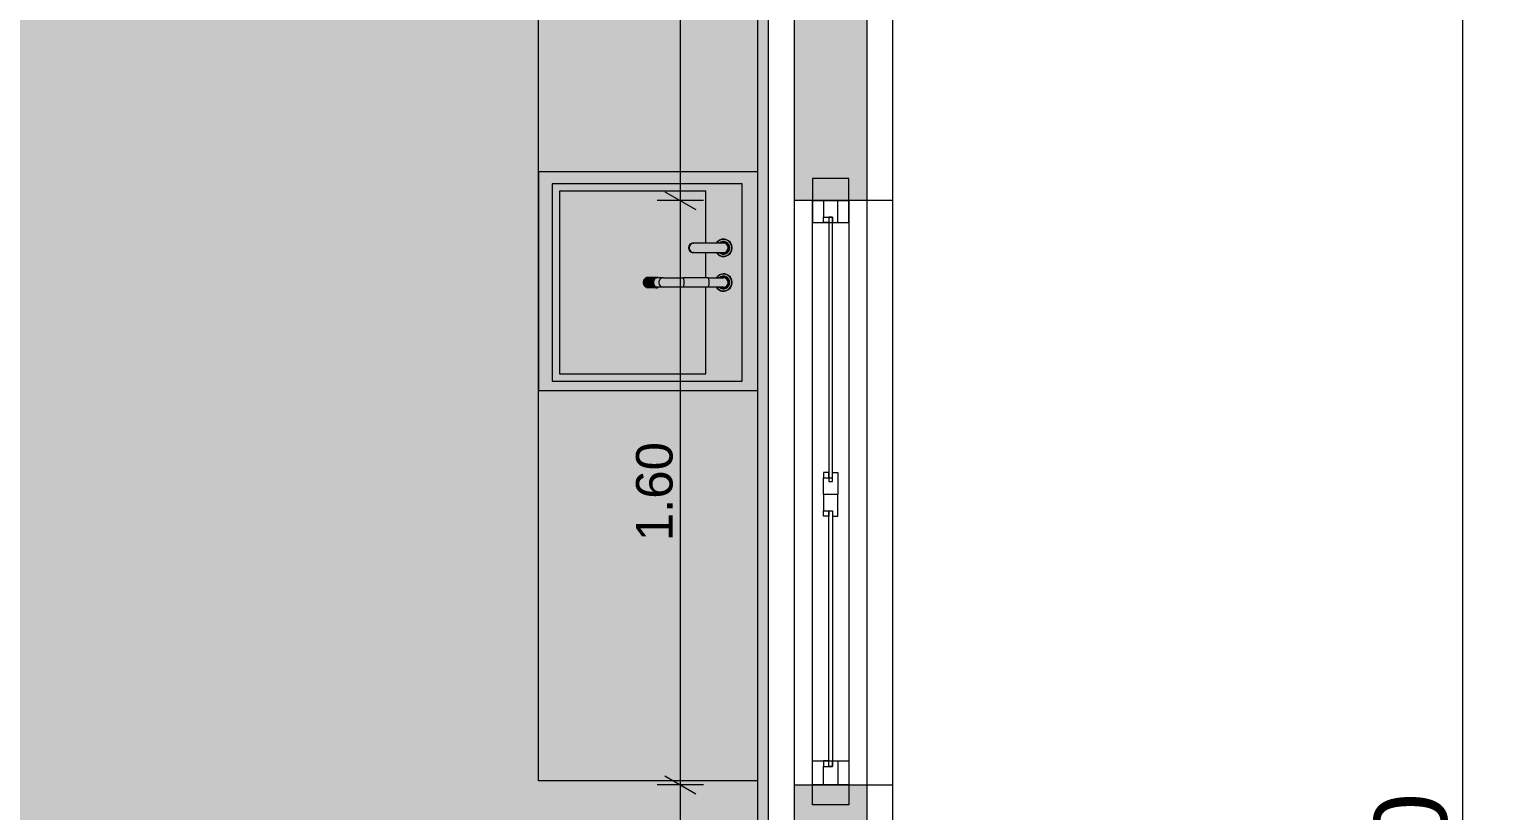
# Model space of a CAD drawing. Header units: millimetres. Extents: x 475616349 to 476941521, y 4620115302 to 4621446928.
# Drawn here: x 476537044 to 476541032, y 4620568964 to 4620571105 of the extents above; entities that cross this region are included whole.
import ezdxf

# ---------------------------------------------------------------- set-up
doc = ezdxf.new("R2010")
doc.units = ezdxf.units.MM
doc.header["$MEASUREMENT"] = 0
for name, color, linetype, lineweight in [('2D Drafting - General_Pen_No__1_Pen_No__7', 7, 'Continuous', 0), ('2D Drafting - General_Pen_No__250_Pen_No__7_Pen_No__7', 7, 'Continuous', 0), ('G-Anno-Nplt_Pen_No__151', 151, 'Continuous', 0), ('G-Anno-Nplt_Pen_No__4', 7, 'Continuous', 0), ('kar-panjara_Pen_No__7_Pen_No__7_Pen_No__7', 7, 'Continuous', 0), ('New_--------AVEJI_UDZRAVI_Pen_No__7', 7, 'Continuous', 0), ('New_reg_nak_Pen_No__7', 7, 'Continuous', 0), ('New_zoma_Pen_No__4', 7, 'Continuous', 0), ('New_zoma_Pen_No__7', 7, 'Continuous', 0), ('zoma_Pen_No__142', 142, 'Continuous', 0), ('zoma_Pen_No__5_Pen_No__5', 5, 'Continuous', 0)]:
    doc.layers.add(name, color=color, linetype=linetype, lineweight=lineweight)
doc.layers.add('New_--aveji_Pen_No__251', color=7, linetype='Continuous', lineweight=0, true_color=0x656565)
doc.layers.add('New_zoma', color=7, linetype='Continuous')
doc.layers.add('zoma', color=7, linetype='Continuous')
doc.styles.add('GENERATED_STYLE_1', font='arial.ttf')
doc.styles.add('GENERATED_STYLE_2', font='arial.ttf')
doc.dimstyles.new('GENERATED_STYLE__19', dxfattribs={"dimtxt": 100, "dimasz": 64.421331, "dimexe": 0.18, "dimexo": 3, "dimgap": 0.09, "dimtad": 1, "dimlfac": 0.001, "dimzin": 0, "dimdsep": 46, "dimtxsty": 'GENERATED_STYLE_1', "dimblk": 'ARROWHEAD_2', "dimblk1": 'ARROWHEAD_2', "dimblk2": 'ARROWHEAD_2', "dimcen": 0.09, "dimclrd": 7, "dimclre": 7, "dimclrt": 7, "dimadec": 0, "dimazin": 0, "dimtfac": 1, "dimtdec": 4, "dimtmove": 0, "dimatfit": 3, "dimfxl": 1, "dimtolj": 1, "dimtzin": 0, "dimarcsym": 0})
doc.dimstyles.new('GENERATED_STYLE__2', dxfattribs={"dimtxt": 200, "dimasz": 64.421331, "dimexe": 0.18, "dimexo": 3, "dimgap": 0.09, "dimtad": 1, "dimlfac": 0.001, "dimzin": 0, "dimdsep": 46, "dimtxsty": 'GENERATED_STYLE_2', "dimblk": 'ARROWHEAD_2', "dimblk1": 'ARROWHEAD_2', "dimblk2": 'ARROWHEAD_2', "dimcen": 0.09, "dimclrd": 142, "dimclre": 142, "dimclrt": 142, "dimadec": 0, "dimazin": 0, "dimtfac": 1, "dimtdec": 4, "dimtmove": 0, "dimatfit": 3, "dimfxl": 1, "dimtolj": 1, "dimtzin": 0, "dimarcsym": 0})

# ---------------------------------------------------------------- blocks, each defined once
blk = doc.blocks.new('*D1654', base_point=(476577134.1, 4620325125.7))
at = {"layer": 'zoma_Pen_No__142', "color": 142, "linetype": 'Continuous', "lineweight": 0, "transparency": 16777216}
for p, q in [((476541011, 4620571611.1), (476540926.2, 4620571660)), ((476540905, 4620571635.6), (476541032.1, 4620571635.6)), ((476540968.6, 4620571635.6), (476540968.6, 4620565835.6)), ((476541011, 4620565811.1), (476540926.2, 4620565860)), ((476540905, 4620565835.6), (476541032.1, 4620565835.6))]:
    blk.add_line(p, q, dxfattribs=at)
at = {"layer": 'zoma_Pen_No__142', "color": 142, "lineweight": 0, "transparency": 16777216, "char_height": 200, "attachment_point": 7, "rotation": 90, "style": 'GENERATED_STYLE_2'}
for s, insert in [('\\A1;{\\pql;\\fArial CYR|b0|i0|c204|p34;5.80}', (476540928.6, 4620568469.5)), ('\\A1;{\\pql;\\fArial CYR|b0|i0|c204|p34;0.40}', (476540928.6, 4620565860.1))]:
    blk.add_mtext(s, dxfattribs=dict(at, insert=insert))
blk = doc.blocks.new('ARROWHEAD_2')
at = {"color": 0, "linetype": 'Continuous', "lineweight": 0}
for p, q in [((-0.378, -0.655), (0.378, 0.655)), ((0, 0), (-1, 0))]:
    blk.add_line(p, q, dxfattribs=at)
blk = doc.blocks.new('*D1756', base_point=(476577134.1, 4620325125.7))
at = {"layer": 'New_zoma_Pen_No__4', "color": 7, "linetype": 'Continuous', "lineweight": 0, "transparency": 16777216}
for p, q in [((476538784.7, 4620569060), (476538869.5, 4620569011.1)), ((476538890.7, 4620569035.6), (476538763.5, 4620569035.6)), ((476538827.1, 4620566435.6), (476538827.1, 4620569035.6)), ((476538784.7, 4620566460), (476538869.5, 4620566411.1)), ((476538890.7, 4620566435.6), (476538763.5, 4620566435.6)), ((476538827.1, 4620566394.1), (476538827.1, 4620566435.6))]:
    blk.add_line(p, q, dxfattribs=at)
at = {"layer": 'New_zoma_Pen_No__7', "color": 7, "lineweight": 0, "transparency": 16777216, "insert": (476538807.1, 4620567602.5), "char_height": 100, "attachment_point": 7, "rotation": 90, "style": 'GENERATED_STYLE_1'}
blk.add_mtext('\\A1;{\\pql;\\fArial|b0|i0|c0|p34;2.60}', dxfattribs=at)
blk = doc.blocks.new('*D1757', base_point=(476577134.1, 4620325125.7))
at = {"layer": 'New_zoma_Pen_No__4', "color": 7, "linetype": 'Continuous', "lineweight": 0, "transparency": 16777216}
for p, q in [((476538784.7, 4620570660), (476538869.5, 4620570611.1)), ((476538890.7, 4620570635.6), (476538763.5, 4620570635.6)), ((476538827.1, 4620569035.6), (476538827.1, 4620570635.6)), ((476538784.7, 4620569060), (476538869.5, 4620569011.1)), ((476538890.7, 4620569035.6), (476538763.5, 4620569035.6))]:
    blk.add_line(p, q, dxfattribs=at)
at = {"layer": 'New_zoma_Pen_No__7', "color": 7, "lineweight": 0, "transparency": 16777216, "insert": (476538807.1, 4620569702.5), "char_height": 100, "attachment_point": 7, "rotation": 90, "style": 'GENERATED_STYLE_1'}
blk.add_mtext('\\A1;{\\pql;\\fArial|b0|i0|c0|p34;1.60}', dxfattribs=at)
blk = doc.blocks.new('*D1758', base_point=(476577134.1, 4620325125.7))
at = {"layer": 'New_zoma_Pen_No__4', "color": 7, "linetype": 'Continuous', "lineweight": 0, "transparency": 16777216}
for p, q in [((476538784.7, 4620572660.3), (476538869.5, 4620572611.4)), ((476538890.7, 4620572635.8), (476538763.5, 4620572635.8)), ((476538827.1, 4620570635.6), (476538827.1, 4620572635.8)), ((476538784.7, 4620570660), (476538869.5, 4620570611.1)), ((476538890.7, 4620570635.6), (476538763.5, 4620570635.6))]:
    blk.add_line(p, q, dxfattribs=at)
at = {"layer": 'New_zoma_Pen_No__7', "color": 7, "lineweight": 0, "transparency": 16777216, "insert": (476538807.1, 4620571502.7), "char_height": 100, "attachment_point": 7, "rotation": 90, "style": 'GENERATED_STYLE_1'}
blk.add_mtext('\\A1;{\\pql;\\fArial|b0|i0|c0|p34;2.00}', dxfattribs=at)

msp = doc.modelspace()

# ---------------------------------------------------------------- hatches: boundary and pattern name
at = {"layer": '2D Drafting - General_Pen_No__250_Pen_No__7_Pen_No__7', "linetype": 'Continuous', "lineweight": 0}
for points in [[(476539138.366, 4620571635.567), (476539338.366, 4620571635.567), (476539338.366, 4620570635.567), (476539138.366, 4620570635.567)], [(476539138.366, 4620569035.565), (476539338.366, 4620569035.565), (476539338.366, 4620565835.567), (476539138.366, 4620565835.567)]]:
    msp.add_hatch(color=7, dxfattribs=at).paths.add_polyline_path(points)
at = {"layer": 'G-Anno-Nplt_Pen_No__151', "linetype": 'Continuous', "lineweight": 0, "true_color": 0x1f2f3f}
h = msp.add_hatch(color=169, dxfattribs=at)
h.paths.add_polyline_path([(476525438.366, 4620572035.567), (476525538.366, 4620572035.567), (476525538.366, 4620571635.567), (476525508.366, 4620571635.567), (476525438.366, 4620571635.567), (476525438.366, 4620570494.779), (476525508.366, 4620570494.779), (476525508.366, 4620565905.567), (476525608.366, 4620565905.567), (476525608.366, 4620565705.568), (476531968.366, 4620565705.568), (476531968.366, 4620565905.567), (476532168.366, 4620565905.567), (476532168.366, 4620567205.567), (476539068.366, 4620567205.567), (476539068.366, 4620571565.567), (476537998.178, 4620571565.567), (476537998.178, 4620572105.567), (476539068.366, 4620572105.567), (476539068.366, 4620575065.567), (476538868.366, 4620575065.567), (476538868.366, 4620575168.825), (476532508.366, 4620575168.825), (476532508.366, 4620575065.567), (476532208.296, 4620575065.567), (476532208.296, 4620574768.824), (476531228.178, 4620574768.824), (476531228.178, 4620575168.825), (476528184.719, 4620575168.825), (476528184.719, 4620575238.824), (476526278.554, 4620575238.824), (476526278.554, 4620574838.824), (476525438.366, 4620574838.824)])
h.paths.add_polyline_path([(476532038.366, 4620571635.567), (476532438.366, 4620571635.567), (476532438.366, 4620572035.567), (476532038.366, 4620572035.567)], flags=0)

# ---------------------------------------------------------------- linework, layer by layer
at = {"layer": '2D Drafting - General_Pen_No__1_Pen_No__7', "color": 7, "linetype": 'Continuous', "lineweight": 0, "flags": 128}
msp.add_lwpolyline([(476539338.366, 4620565835.567), (476539338.366, 4620571635.567), (476539038.366, 4620571635.567), (476539038.366, 4620565835.567)], close=True, dxfattribs=at)
at = {"layer": 'G-Anno-Nplt_Pen_No__4', "color": 7, "linetype": 'Continuous', "lineweight": 0, "flags": 128}
msp.add_lwpolyline([(476525438.366, 4620571635.567), (476525438.366, 4620570494.779), (476525508.366, 4620570494.779), (476525508.366, 4620565905.567), (476525608.366, 4620565905.567), (476525608.366, 4620565705.568), (476531968.366, 4620565705.568), (476531968.366, 4620565905.567), (476532168.366, 4620565905.567), (476532168.366, 4620567205.567), (476539068.366, 4620567205.567), (476539068.366, 4620571565.567)], dxfattribs=at)
at = {"layer": 'kar-panjara_Pen_No__7_Pen_No__7_Pen_No__7', "color": 7, "linetype": 'Continuous', "lineweight": 0, "flags": 128}
for points in [[(476539288.414, 4620570575.892), (476539288.414, 4620570695.892), (476539188.414, 4620570695.892), (476539188.414, 4620570575.892)], [(476539188.415, 4620569035.565), (476539188.47, 4620570635.567), (476539288.415, 4620570635.567), (476539288.36, 4620569035.565)], [(476539218.53, 4620570635.567), (476539218.53, 4620570590.567), (476539233.53, 4620570590.567), (476539243.53, 4620570590.567), (476539243.53, 4620570575.892), (476539258.53, 4620570575.892), (476539258.53, 4620570635.567)], [(476539218.53, 4620570575.892), (476539218.53, 4620570590.567), (476539233.53, 4620570590.567), (476539233.53, 4620570575.892)], [(476539233.53, 4620570590.567), (476539233.53, 4620569866.727), (476539243.53, 4620569866.727), (476539243.53, 4620570590.567)], [(476539218.53, 4620569830.995), (476539218.53, 4620569875.995), (476539233.53, 4620569875.995), (476539243.53, 4620569875.995), (476539243.53, 4620569890.995), (476539258.53, 4620569890.995), (476539258.53, 4620569830.995)], [(476539218.53, 4620569890.995), (476539218.53, 4620569875.995), (476539233.53, 4620569875.995), (476539233.53, 4620569890.995)], [(476539218.53, 4620569830.995), (476539218.53, 4620569785.995), (476539233.53, 4620569785.995), (476539243.53, 4620569785.995), (476539243.53, 4620569770.995), (476539258.53, 4620569770.995), (476539258.53, 4620569830.995)], [(476539218.53, 4620569770.995), (476539218.53, 4620569785.995), (476539233.53, 4620569785.995), (476539233.53, 4620569770.995)], [(476539233.53, 4620569085.995), (476539233.53, 4620569785.995), (476539243.53, 4620569785.995), (476539243.53, 4620569085.995)], [(476539288.414, 4620569100.995), (476539288.414, 4620568980.995), (476539188.414, 4620568980.995), (476539188.414, 4620569100.995)], [(476539218.53, 4620569035.565), (476539218.53, 4620569085.995), (476539233.53, 4620569085.995), (476539243.53, 4620569085.995), (476539243.53, 4620569100.995), (476539258.53, 4620569100.995), (476539258.53, 4620569035.565)], [(476539218.53, 4620569100.995), (476539218.53, 4620569085.995), (476539233.53, 4620569085.995), (476539233.53, 4620569100.995)]]:
    msp.add_lwpolyline(points, close=True, dxfattribs=at)
at = {"layer": 'New_--------AVEJI_UDZRAVI_Pen_No__7', "color": 7, "linetype": 'Continuous', "lineweight": 0}
for p, q in [((476538438.366, 4620570715.654), (476538438.366, 4620570115.654)), ((476538438.366, 4620570715.654), (476539038.366, 4620570715.654)), ((476538438.366, 4620570115.654), (476539038.366, 4620570115.654))]:
    msp.add_line(p, q, dxfattribs=at)
msp.add_lwpolyline([(476539038.366, 4620571315.654), (476539038.366, 4620569046.565), (476538438.366, 4620569046.565), (476538438.366, 4620571315.654)], dxfattribs=at)
at = {"layer": 'New_--aveji_Pen_No__251', "color": 251, "linetype": 'Continuous', "lineweight": 0, "true_color": 0x656565}
for p, q in [((476538862.344, 4620570519.211), (476538863.768, 4620570519.211)), ((476538863.768, 4620570493.452), (476538862.344, 4620570493.452)), ((476538945.234, 4620570519.211), (476538863.768, 4620570519.211)), ((476538863.768, 4620570493.452), (476538945.234, 4620570493.452)), ((476538896.798, 4620570424.14), (476538896.798, 4620570493.452)), ((476538749.608, 4620570413.409), (476538725.645, 4620570413.409)), ((476538725.646, 4620570409.108), (476538749.609, 4620570409.108)), ((476538725.875, 4620570414.708), (476538749.838, 4620570414.708)), ((476538749.839, 4620570407.81), (476538725.876, 4620570407.81)), ((476538726.171, 4620570411.261), (476538751.822, 4620570411.261)), ((476538727.032, 4620570416.127), (476538752.684, 4620570416.127)), ((476538727.032, 4620570406.394), (476538752.684, 4620570406.394)), ((476538751.302, 4620570418.682), (476538727.339, 4620570418.682)), ((476538727.994, 4620570419.783), (476538751.957, 4620570419.783)), ((476538729.485, 4620570420.253), (476538755.137, 4620570420.253)), ((476538754.663, 4620570422.825), (476538730.7, 4620570422.825)), ((476538731.679, 4620570423.56), (476538755.642, 4620570423.56)), ((476538759.178, 4620570425.207), (476538735.215, 4620570425.207)), ((476538736.371, 4620570425.465), (476538760.334, 4620570425.465)), ((476538764.161, 4620570425.466), (476538740.198, 4620570425.466)), ((476538779.601, 4620570424.14), (476538764.881, 4620570424.14)), ((476538779.601, 4620570424.14), (476538834.721, 4620570424.14)), ((476538902.763, 4620570424.14), (476538834.721, 4620570424.14)), ((476538902.763, 4620570424.14), (476538945.234, 4620570424.14)), ((476538727.341, 4620570403.838), (476538751.309, 4620570403.838)), ((476538727.341, 4620570403.836), (476538751.304, 4620570403.836)), ((476538751.959, 4620570402.735), (476538727.995, 4620570402.736)), ((476538729.485, 4620570402.269), (476538755.137, 4620570402.269)), ((476538730.702, 4620570399.697), (476538754.67, 4620570399.697)), ((476538730.702, 4620570399.695), (476538754.665, 4620570399.695)), ((476538755.645, 4620570398.959), (476538731.682, 4620570398.959)), ((476538735.217, 4620570397.317), (476538759.185, 4620570397.317)), ((476538735.218, 4620570397.314), (476538759.181, 4620570397.314)), ((476538760.337, 4620570397.056), (476538736.374, 4620570397.056)), ((476538760.338, 4620570397.056), (476538764.164, 4620570397.056)), ((476538760.346, 4620570397.06), (476538764.167, 4620570397.06)), ((476538779.601, 4620570398.381), (476538764.881, 4620570398.381)), ((476538834.721, 4620570398.381), (476538779.601, 4620570398.381)), ((476538902.763, 4620570398.381), (476538834.721, 4620570398.381)), ((476538945.234, 4620570398.381), (476538902.763, 4620570398.381))]:
    msp.add_line(p, q, dxfattribs=at)
msp.add_lwpolyline([(476538996.534, 4620570681.337), (476538476.534, 4620570681.337), (476538476.534, 4620570141.222), (476538996.534, 4620570141.222)], close=True, dxfattribs=at)
msp.add_lwpolyline([(476538896.798, 4620570519.211), (476538896.798, 4620570661.337), (476538496.534, 4620570661.337), (476538496.534, 4620570161.222), (476538896.798, 4620570161.222), (476538896.798, 4620570398.381)], dxfattribs=at)
for centre, radius, start, end in [((476538945.234, 4620570506.331), 23.813, 359.999972, 147.258108), ((476538945.234, 4620570506.331), 23.805, 359.999972, 147.244882), ((476538945.234, 4620570506.331), 23.778, 359.999972, 147.203241), ((476538945.234, 4620570506.331), 23.724, 359.999972, 147.119617), ((476538945.234, 4620570506.331), 23.635, 359.999972, 146.979861), ((476538945.234, 4620570506.331), 23.146, 359.999972, 146.188775), ((476538945.234, 4620570506.331), 23.813, 212.741835, 359.999972), ((476538945.234, 4620570506.331), 23.805, 212.755061, 359.999972), ((476538945.234, 4620570506.331), 23.778, 212.796702, 359.999972), ((476538945.234, 4620570506.331), 23.724, 212.880327, 359.999972), ((476538945.234, 4620570506.331), 23.635, 213.020083, 359.999971), ((476538945.234, 4620570506.331), 23.146, 213.811168, 359.999972), ((476538945.234, 4620570506.331), 17.327, 359.999971, 131.983064), ((476538945.234, 4620570506.331), 17.327, 228.016879, 359.999972), ((476538945.234, 4620570506.331), 16.761, 359.999971, 129.788896), ((476538945.234, 4620570506.331), 16.761, 230.211047, 359.999973), ((476538945.234, 4620570506.331), 16.55, 359.999972, 128.902803), ((476538945.234, 4620570506.331), 16.55, 231.097142, 359.999971), ((476538945.234, 4620570506.331), 16.328, 359.999972, 127.926384), ((476538945.234, 4620570506.331), 16.328, 232.073561, 359.999971), ((476538945.234, 4620570506.331), 15.483, 359.999973, 123.71223), ((476538945.234, 4620570506.331), 15.483, 236.287713, 359.999972), ((476538945.234, 4620570506.331), 13.402, 359.999972, 106.050864), ((476538945.234, 4620570506.331), 13.402, 253.949078, 359.999972), ((476538945.234, 4620570506.331), 12.88, 269.999971, 89.999971), ((476538945.234, 4620570411.261), 23.813, 359.999972, 147.258108), ((476538945.234, 4620570411.261), 23.813, 212.741835, 359.999972), ((476538945.234, 4620570411.261), 23.805, 359.999972, 147.244882), ((476538945.234, 4620570411.261), 23.805, 212.755061, 359.999972), ((476538945.234, 4620570411.261), 23.778, 359.999972, 147.203241), ((476538945.234, 4620570411.261), 23.778, 212.796702, 359.999972), ((476538945.234, 4620570411.261), 23.724, 359.999972, 147.119616), ((476538945.234, 4620570411.261), 23.724, 212.880327, 359.999972), ((476538945.234, 4620570411.261), 23.635, 359.999972, 146.979861), ((476538945.234, 4620570411.261), 23.635, 213.020082, 359.999973), ((476538945.234, 4620570411.261), 23.146, 359.999972, 146.188775), ((476538945.234, 4620570411.261), 23.146, 213.811168, 359.999972), ((476538945.234, 4620570411.261), 17.327, 359.999971, 131.983063), ((476538945.234, 4620570411.261), 17.327, 228.01688, 359.999973), ((476538945.234, 4620570411.261), 16.761, 359.999971, 129.788896), ((476538945.234, 4620570411.261), 16.761, 230.211047, 359.999973), ((476538945.234, 4620570411.261), 16.55, 359.999972, 128.902803), ((476538945.234, 4620570411.261), 16.55, 231.09714, 359.999972), ((476538945.234, 4620570411.261), 16.328, 359.999972, 127.926384), ((476538945.234, 4620570411.261), 16.328, 232.073561, 359.999971), ((476538945.234, 4620570411.261), 15.483, 359.999972, 123.712231), ((476538945.234, 4620570411.261), 15.483, 236.287711, 359.999973), ((476538945.234, 4620570411.261), 13.402, 359.999972, 106.050864), ((476538945.234, 4620570411.261), 13.402, 253.949078, 359.999972), ((476538945.234, 4620570411.261), 12.88, 359.999973, 89.999971), ((476538945.234, 4620570411.261), 12.88, 269.999971, 359.999971)]:
    msp.add_arc(centre, radius, start, end, dxfattribs=at)
for centre, major_axis, ratio, start_param, end_param in [((476538862.344, 4620570506.331), (0, 12.88), 0.98480506, 0.00000022, 3.14159287), ((476538863.768, 4620570506.331), (0, 12.88), 0.98480799, -0.00000001, 3.14159271), ((476538735.656, 4620570411.261), (0, 11.65), 0.88988826, 0.96516341, 2.17677225), ((476538738.286, 4620570411.261), (0, 14.367), 0.88988826, 1.72116761, 1.81337305), ((476538738.286, 4620570411.261), (0, 14.367), 0.88988826, 1.32846851, 1.42067396), ((476538738.286, 4620570411.261), (0, 14.367), 0.88988826, 0.93576945, 1.0279749), ((476538735.656, 4620570411.261), (0, 11.65), 0.88988826, 0.61899318, 0.70850893), ((476538738.286, 4620570411.261), (0, 14.367), 0.88988826, 0.54307036, 0.63527579), ((476538738.286, 4620570411.261), (0, 14.367), 0.88988826, 0.15037124, 0.24257672), ((476538762.249, 4620570411.261), (0, 14.367), 0.88988826, 1.72116761, 1.81337305), ((476538762.249, 4620570411.261), (0, 14.367), 0.88988826, 1.32846853, 1.42067397), ((476538762.839, 4620570411.261), (0, 13.515), 0.88988826, 1.25911425, 1.49010492), ((476538762.839, 4620570411.261), (0, 13.515), 0.88988826, 1.65181332, 1.882804), ((476538762.249, 4620570411.261), (0, 14.367), 0.88988826, 0.93576945, 1.02797489), ((476538763.056, 4620570411.261), (0, 12.82), 0.88988826, 1.1896834, 1.55926121), ((476538763.056, 4620570411.261), (0, 12.82), 0.88988826, 1.58238248, 1.95196031), ((476538762.839, 4620570411.261), (0, 13.515), 0.88988826, 0.86641516, 1.09740584), ((476538762.839, 4620570411.261), (0, 13.515), 0.88988826, 2.04451241, 2.27550307), ((476538763.056, 4620570411.261), (0, 12.82), 0.88988826, 0.79698428, 1.16656211), ((476538763.056, 4620570411.261), (0, 12.82), 0.88988826, 1.97508159, 2.34465942), ((476538764.881, 4620570411.261), (0, 12.88), 0.88988826, 0, 1.57079633), ((476538764.881, 4620570411.261), (0, 12.88), 0.88988826, 1.57079633, 3.14159272), ((476538762.249, 4620570411.261), (0, 14.367), 0.88988826, 0.54307036, 0.63527578), ((476538762.839, 4620570411.261), (0, 13.515), 0.88988826, 0.47371609, 0.70470675), ((476538763.056, 4620570411.261), (0, 12.82), 0.88988826, 0.40428518, 0.77386301), ((476538763.056, 4620570411.261), (0, 12.82), 0.88988826, 0.01158613, 0.38116395), ((476538762.839, 4620570411.261), (0, 13.515), 0.88988826, 0.08101702, 0.31200766), ((476538762.249, 4620570411.261), (0, 14.367), 0.88988826, 0.15037132, 0.24257672), ((476538763.056, 4620570411.261), (0, 12.82), 0.88988826, 6.23227714, 6.27165012), ((476538762.839, 4620570411.261), (0, 13.515), 0.88988826, 5.97524623, 6.20249388), ((476538762.249, 4620570411.261), (0, 14.367), 0.88988826, 6.04085749, 6.13306294), ((476538779.601, 4620570411.261), (0, 12.88), 0.88988826, 0, 1.57079633), ((476538779.601, 4620570411.261), (0, 12.88), 0.88988826, 1.57079633, 3.14159264), ((476538834.721, 4620570411.261), (0, 12.88), 0.23905575, 4.71238898, 6.28318555), ((476538834.721, 4620570411.261), (0, 12.88), 0.23905575, 3.14159259, 4.71238898), ((476538902.763, 4620570411.261), (0, 12.88), 0.23905575, 4.71238898, 6.28318525), ((476538902.763, 4620570411.261), (0, 12.88), 0.23905575, 3.14159259, 4.71238898), ((476538738.286, 4620570411.261), (0, 14.367), 0.88988826, 2.1138667, 2.20607215), ((476538735.656, 4620570411.261), (0, 11.65), 0.88988826, 2.43337848, 2.52271967), ((476538738.286, 4620570411.261), (0, 14.367), 0.88988826, 2.50656581, 2.59877124), ((476538738.286, 4620570411.261), (0, 14.367), 0.88988826, 2.89926487, 2.99147033), ((476538762.249, 4620570411.261), (0, 14.367), 0.88988826, 2.1138667, 2.20607211), ((476538762.249, 4620570411.261), (0, 14.367), 0.88988826, 2.50656575, 2.59877124), ((476538762.839, 4620570411.261), (0, 13.515), 0.88988826, 2.43721151, 2.66820216), ((476538763.056, 4620570411.261), (0, 12.82), 0.88988826, 2.36778067, 2.73735853), ((476538763.056, 4620570411.261), (0, 12.82), 0.88988826, 2.76047974, 3.13005761), ((476538762.839, 4620570411.261), (0, 13.515), 0.88988826, 2.82991057, 3.06090123), ((476538762.249, 4620570411.261), (0, 14.367), 0.88988826, 2.89926487, 2.99147032), ((476538763.056, 4620570411.261), (0, 12.82), 0.88988826, 3.15317884, 3.1925008), ((476538762.839, 4620570411.261), (0, 13.515), 0.88988826, 3.22260969, 3.44953172), ((476538762.249, 4620570411.261), (0, 14.367), 0.88988826, 3.29196393, 3.3841694)]:
    msp.add_ellipse(centre, major_axis=major_axis, ratio=ratio, start_param=start_param, end_param=end_param, dxfattribs=at)
for points in [[(476538725.645, 4620570413.409), (476538725.669, 4620570413.041), (476538725.699, 4620570412.684), (476538725.736, 4620570412.337)], [(476538725.736, 4620570410.18), (476538725.7, 4620570409.834), (476538725.67, 4620570409.477), (476538725.646, 4620570409.108)], [(476538725.736, 4620570412.337), (476538725.863, 4620570412.002), (476538725.989, 4620570411.675), (476538726.116, 4620570411.358)], [(476538726.116, 4620570411.163), (476538725.989, 4620570410.844), (476538725.863, 4620570410.517), (476538725.736, 4620570410.18)], [(476538725.876, 4620570407.81), (476538726.007, 4620570407.567), (476538726.143, 4620570407.332), (476538726.281, 4620570407.104)], [(476538726.28, 4620570415.414), (476538726.142, 4620570415.186), (476538726.007, 4620570414.951), (476538725.876, 4620570414.708)], [(476538726.116, 4620570411.358), (476538726.134, 4620570411.325), (476538726.153, 4620570411.293), (476538726.171, 4620570411.261)], [(476538726.171, 4620570411.261), (476538726.153, 4620570411.228), (476538726.134, 4620570411.196), (476538726.116, 4620570411.163)], [(476538726.949, 4620570416.063), (476538726.728, 4620570415.852), (476538726.505, 4620570415.636), (476538726.28, 4620570415.414)], [(476538726.281, 4620570407.104), (476538726.506, 4620570406.882), (476538726.729, 4620570406.667), (476538726.949, 4620570406.458)], [(476538726.949, 4620570406.458), (476538726.977, 4620570406.437), (476538727.005, 4620570406.415), (476538727.032, 4620570406.394)], [(476538727.032, 4620570416.127), (476538727.005, 4620570416.106), (476538726.977, 4620570416.084), (476538726.949, 4620570416.063)], [(476538727.014, 4620570417.407), (476538727.011, 4620570417.008), (476538727.011, 4620570416.62), (476538727.015, 4620570416.243)], [(476538727.015, 4620570406.278), (476538727.012, 4620570405.9), (476538727.012, 4620570405.51), (476538727.016, 4620570405.11)], [(476538727.015, 4620570416.243), (476538727.021, 4620570416.204), (476538727.027, 4620570416.166), (476538727.032, 4620570416.127)], [(476538727.016, 4620570405.11), (476538727.114, 4620570404.699), (476538727.222, 4620570404.275), (476538727.341, 4620570403.838)], [(476538727.032, 4620570406.394), (476538727.027, 4620570406.356), (476538727.021, 4620570406.317), (476538727.015, 4620570406.278)], [(476538727.339, 4620570418.682), (476538727.22, 4620570418.244), (476538727.112, 4620570417.819), (476538727.014, 4620570417.407)], [(476538728.565, 4620570420.016), (476538728.375, 4620570419.94), (476538728.186, 4620570419.863), (476538728, 4620570419.783)], [(476538729.387, 4620570420.231), (476538729.117, 4620570420.161), (476538728.843, 4620570420.09), (476538728.565, 4620570420.016)], [(476538729.485, 4620570420.253), (476538729.453, 4620570420.246), (476538729.42, 4620570420.239), (476538729.387, 4620570420.231)], [(476538729.509, 4620570420.369), (476538729.501, 4620570420.33), (476538729.493, 4620570420.291), (476538729.485, 4620570420.253)], [(476538729.922, 4620570421.542), (476538729.777, 4620570421.14), (476538729.639, 4620570420.749), (476538729.509, 4620570420.369)], [(476538730.7, 4620570422.825), (476538730.425, 4620570422.384), (476538730.166, 4620570421.956), (476538729.922, 4620570421.542)], [(476538734.017, 4620570424.111), (476538733.866, 4620570423.924), (476538733.719, 4620570423.741), (476538733.576, 4620570423.56)], [(476538735.215, 4620570425.207), (476538734.796, 4620570424.83), (476538734.396, 4620570424.465), (476538734.017, 4620570424.111)], [(476538750.851, 4620570412.35), (476538750.457, 4620570412.692), (476538750.043, 4620570413.046), (476538749.608, 4620570413.409)], [(476538749.614, 4620570409.108), (476538750.047, 4620570409.472), (476538750.459, 4620570409.825), (476538750.851, 4620570410.167)], [(476538751.393, 4620570407.112), (476538750.898, 4620570407.337), (476538750.38, 4620570407.57), (476538749.839, 4620570407.81)], [(476538749.843, 4620570414.707), (476538750.383, 4620570414.947), (476538750.899, 4620570415.18), (476538751.391, 4620570415.405)], [(476538751.648, 4620570411.409), (476538751.393, 4620570411.714), (476538751.127, 4620570412.028), (476538750.851, 4620570412.35)], [(476538750.851, 4620570410.167), (476538751.127, 4620570410.49), (476538751.393, 4620570410.805), (476538751.648, 4620570411.112)], [(476538752.135, 4620570417.422), (476538751.873, 4620570417.829), (476538751.596, 4620570418.249), (476538751.302, 4620570418.682)], [(476538751.309, 4620570403.838), (476538751.601, 4620570404.27), (476538751.877, 4620570404.689), (476538752.136, 4620570405.095)], [(476538751.391, 4620570415.405), (476538751.762, 4620570415.619), (476538752.121, 4620570415.827), (476538752.466, 4620570416.029)], [(476538752.466, 4620570406.492), (476538752.121, 4620570406.693), (476538751.763, 4620570406.9), (476538751.393, 4620570407.112)], [(476538751.648, 4620570411.112), (476538751.707, 4620570411.162), (476538751.765, 4620570411.211), (476538751.822, 4620570411.261)], [(476538751.822, 4620570411.261), (476538751.765, 4620570411.31), (476538751.707, 4620570411.359), (476538751.648, 4620570411.409)], [(476538751.961, 4620570419.78), (476538752.557, 4620570419.86), (476538753.128, 4620570419.938), (476538753.674, 4620570420.013)], [(476538752.136, 4620570405.095), (476538752.287, 4620570405.479), (476538752.431, 4620570405.853), (476538752.567, 4620570406.218)], [(476538752.567, 4620570416.303), (476538752.43, 4620570416.666), (476538752.286, 4620570417.039), (476538752.135, 4620570417.422)], [(476538752.466, 4620570416.029), (476538752.539, 4620570416.062), (476538752.612, 4620570416.095), (476538752.684, 4620570416.127)], [(476538752.684, 4620570406.394), (476538752.612, 4620570406.427), (476538752.539, 4620570406.459), (476538752.466, 4620570406.492)], [(476538752.567, 4620570406.218), (476538752.606, 4620570406.277), (476538752.645, 4620570406.336), (476538752.684, 4620570406.394)], [(476538752.684, 4620570416.127), (476538752.645, 4620570416.186), (476538752.606, 4620570416.244), (476538752.567, 4620570416.303)], [(476538753.674, 4620570420.013), (476538754.095, 4620570420.084), (476538754.503, 4620570420.153), (476538754.896, 4620570420.22)], [(476538755.048, 4620570421.557), (476538754.931, 4620570421.966), (476538754.803, 4620570422.389), (476538754.663, 4620570422.825)], [(476538754.896, 4620570420.22), (476538754.977, 4620570420.231), (476538755.057, 4620570420.242), (476538755.137, 4620570420.253)], [(476538755.082, 4620570420.43), (476538755.074, 4620570420.796), (476538755.063, 4620570421.171), (476538755.048, 4620570421.557)], [(476538755.137, 4620570420.253), (476538755.119, 4620570420.312), (476538755.101, 4620570420.371), (476538755.082, 4620570420.43)], [(476538755.646, 4620570423.557), (476538756.24, 4620570423.465), (476538756.809, 4620570423.375), (476538757.352, 4620570423.288)], [(476538757.352, 4620570423.288), (476538757.772, 4620570423.206), (476538758.177, 4620570423.125), (476538758.568, 4620570423.047)], [(476538758.568, 4620570423.047), (476538758.649, 4620570423.035), (476538758.729, 4620570423.022), (476538758.808, 4620570423.01)], [(476538758.808, 4620570423.01), (476538758.81, 4620570423.06), (476538758.811, 4620570423.11), (476538758.812, 4620570423.161)], [(476538758.812, 4620570423.161), (476538758.924, 4620570423.473), (476538759.036, 4620570423.794), (476538759.147, 4620570424.124)], [(476538759.147, 4620570424.124), (476538759.165, 4620570424.474), (476538759.175, 4620570424.835), (476538759.178, 4620570425.207)], [(476538760.336, 4620570425.462), (476538760.869, 4620570425.211), (476538761.379, 4620570424.968), (476538761.866, 4620570424.732)], [(476538761.866, 4620570424.732), (476538762.231, 4620570424.509), (476538762.584, 4620570424.291), (476538762.924, 4620570424.08)], [(476538762.924, 4620570424.08), (476538762.989, 4620570424.049), (476538763.054, 4620570424.018), (476538763.119, 4620570423.987)], [(476538763.146, 4620570423.992), (476538763.16, 4620570424.021), (476538763.174, 4620570424.051), (476538763.187, 4620570424.08)], [(476538763.187, 4620570424.08), (476538763.392, 4620570424.292), (476538763.599, 4620570424.509), (476538763.808, 4620570424.732)], [(476538763.808, 4620570424.732), (476538763.93, 4620570424.969), (476538764.048, 4620570425.214), (476538764.161, 4620570425.466)], [(476538765.318, 4620570425.204), (476538765.735, 4620570424.839), (476538766.132, 4620570424.484), (476538766.51, 4620570424.14)], [(476538727.995, 4620570402.736), (476538728.184, 4620570402.655), (476538728.375, 4620570402.578), (476538728.567, 4620570402.503)], [(476538728.567, 4620570402.503), (476538728.844, 4620570402.43), (476538729.118, 4620570402.359), (476538729.387, 4620570402.29)], [(476538729.387, 4620570402.29), (476538729.42, 4620570402.283), (476538729.453, 4620570402.276), (476538729.485, 4620570402.269)], [(476538729.485, 4620570402.269), (476538729.493, 4620570402.23), (476538729.501, 4620570402.191), (476538729.509, 4620570402.152)], [(476538729.509, 4620570402.152), (476538729.641, 4620570401.771), (476538729.779, 4620570401.379), (476538729.925, 4620570400.977)], [(476538729.925, 4620570400.977), (476538730.169, 4620570400.564), (476538730.428, 4620570400.137), (476538730.702, 4620570399.697)], [(476538733.578, 4620570398.959), (476538733.722, 4620570398.779), (476538733.87, 4620570398.595), (476538734.02, 4620570398.409)], [(476538734.02, 4620570398.409), (476538734.399, 4620570398.057), (476538734.798, 4620570397.692), (476538735.217, 4620570397.317)], [(476538753.677, 4620570402.505), (476538753.129, 4620570402.58), (476538752.556, 4620570402.656), (476538751.959, 4620570402.735)], [(476538754.896, 4620570402.301), (476538754.504, 4620570402.367), (476538754.097, 4620570402.435), (476538753.677, 4620570402.505)], [(476538754.67, 4620570399.697), (476538754.809, 4620570400.132), (476538754.935, 4620570400.553), (476538755.051, 4620570400.962)], [(476538755.137, 4620570402.269), (476538755.057, 4620570402.279), (476538754.977, 4620570402.29), (476538754.896, 4620570402.301)], [(476538755.051, 4620570400.962), (476538755.065, 4620570401.348), (476538755.076, 4620570401.725), (476538755.083, 4620570402.091)], [(476538755.083, 4620570402.091), (476538755.101, 4620570402.15), (476538755.119, 4620570402.21), (476538755.137, 4620570402.269)], [(476538757.356, 4620570399.232), (476538756.811, 4620570399.144), (476538756.24, 4620570399.053), (476538755.645, 4620570398.959)], [(476538758.569, 4620570399.474), (476538758.178, 4620570399.395), (476538757.774, 4620570399.314), (476538757.356, 4620570399.232)], [(476538758.808, 4620570399.512), (476538758.729, 4620570399.499), (476538758.649, 4620570399.487), (476538758.569, 4620570399.474)], [(476538758.812, 4620570399.36), (476538758.811, 4620570399.411), (476538758.81, 4620570399.462), (476538758.808, 4620570399.512)], [(476538759.151, 4620570398.396), (476538759.038, 4620570398.726), (476538758.926, 4620570399.048), (476538758.812, 4620570399.36)], [(476538759.185, 4620570397.317), (476538759.181, 4620570397.688), (476538759.17, 4620570398.048), (476538759.151, 4620570398.396)], [(476538761.87, 4620570397.789), (476538761.382, 4620570397.552), (476538760.871, 4620570397.308), (476538760.337, 4620570397.056)], [(476538762.924, 4620570398.441), (476538762.585, 4620570398.23), (476538762.234, 4620570398.012), (476538761.87, 4620570397.789)], [(476538763.119, 4620570398.534), (476538763.054, 4620570398.503), (476538762.989, 4620570398.472), (476538762.924, 4620570398.441)], [(476538763.188, 4620570398.441), (476538763.174, 4620570398.471), (476538763.16, 4620570398.5), (476538763.146, 4620570398.529)], [(476538763.812, 4620570397.79), (476538763.602, 4620570398.013), (476538763.394, 4620570398.23), (476538763.188, 4620570398.441)], [(476538764.167, 4620570397.06), (476538764.053, 4620570397.31), (476538763.935, 4620570397.554), (476538763.812, 4620570397.79)], [(476538766.513, 4620570398.381), (476538766.135, 4620570398.036), (476538765.737, 4620570397.681), (476538765.32, 4620570397.315)]]:
    msp.add_open_spline(points, degree=3, dxfattribs=at)
at = {"layer": 'New_reg_nak_Pen_No__7', "color": 7, "linetype": 'Continuous', "lineweight": 0, "flags": 128}
msp.add_lwpolyline([(476538238.365, 4620565435.567), (476538238.365, 4620565365.577), (476539408.42, 4620565365.567), (476539408.265, 4620582505.567), (476538938.365, 4620582505.563), (476538938.366, 4620582435.567)], dxfattribs=at)
msp.add_lwpolyline([(476539138.388, 4620569035.565), (476539408.41, 4620569035.565), (476539408.41, 4620570635.567), (476539138.388, 4620570635.567)], close=True, dxfattribs=at)
at = {"layer": 'zoma_Pen_No__5_Pen_No__5', "color": 5, "linetype": 'Continuous', "lineweight": 0}
msp.add_line((476539138.366, 4620585945.164), (476539138.366, 4620561234.358), dxfattribs=at)

# ---------------------------------------------------------------- dimensions: what is measured, and where the dimension line sits
at = {"layer": 'New_zoma', "color": 7, "linetype": 'Continuous', "lineweight": 0}
for base, p1, p2, picture, middle in [((476538827.081, 4620572635.82), (476539408.41, 4620570635.567), (476539408.41, 4620572635.82), '*D1758', (476538757.081, 4620571632.547)), ((476538827.081, 4620570635.567), (476539408.41, 4620569035.565), (476539408.41, 4620570635.567), '*D1757', (476538757.081, 4620569832.419)), ((476538827.081, 4620569035.565), (476539138.366, 4620566435.567), (476539408.41, 4620569035.565), '*D1756', (476538757.081, 4620567732.419))]:
    dim = msp.add_linear_dim(base=base, p1=p1, p2=p2, angle=90, dimstyle='GENERATED_STYLE__19', dxfattribs=at)
    dim.commit()
    dim.dimension.update_dxf_attribs({"geometry": picture, "text_midpoint": middle, "dimtype": 160, "text_rotation": 90})
at = {"layer": 'zoma', "color": 142, "linetype": 'Continuous', "lineweight": 0}
dim = msp.add_linear_dim(base=(476540968.575, 4620565835.567), p1=(476539338.366, 4620571635.567), p2=(476539338.366, 4620565835.567), angle=270, dimstyle='GENERATED_STYLE__2', dxfattribs=at)
dim.commit()
dim.dimension.update_dxf_attribs({"geometry": '*D1654', "text_midpoint": (476540828.575, 4620568729.274), "dimtype": 160, "text_rotation": 90})

doc.saveas('drawing.dxf')
